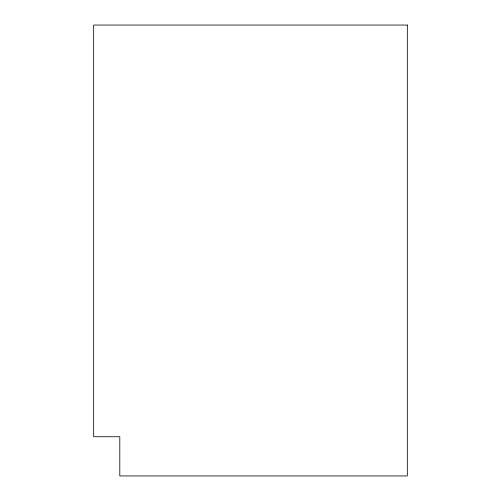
<?xml version="1.0" encoding="UTF-8"?>
<svg xmlns="http://www.w3.org/2000/svg" width="501" height="501" viewBox="0 0 501 501"><rect width="100%" height="100%" fill="white"/><g stroke="black" fill="none" stroke-linecap="round" stroke-linejoin="round"><path stroke-width="0.75" d="M407.332 25.05L93.668 25.05L93.668 436.74L119.802 436.74L119.802 475.95L407.332 475.95L407.332 25.05"/></g></svg>
